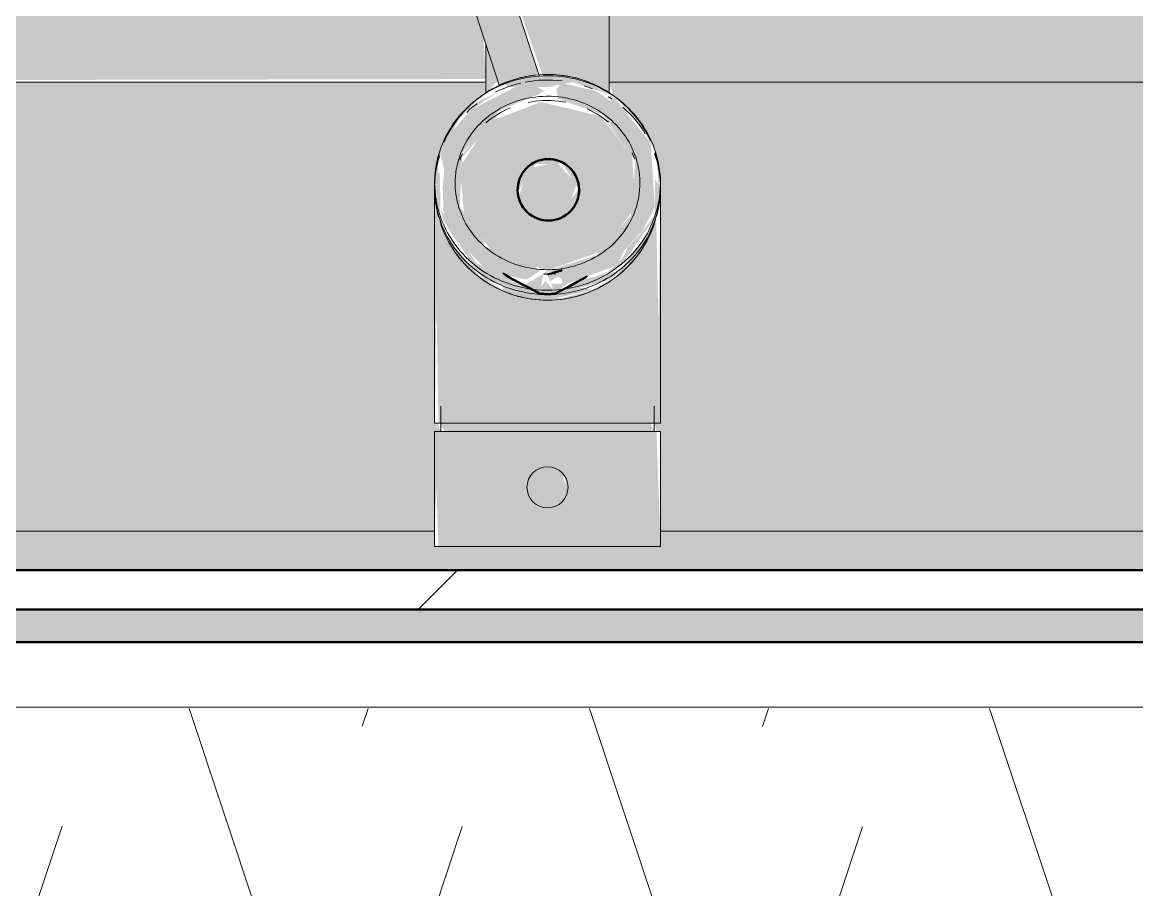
# Model space of a CAD drawing. Header units: inches. Extents: x -4218 to -1814, y 9706 to 12426.
# Drawn here: x -2860.51 to -2849.82, y 10649.17 to 10657.49 of the extents above; entities that cross this region are included whole.
import ezdxf

# ---------------------------------------------------------------- set-up
doc = ezdxf.new("R2010")
doc.units = ezdxf.units.IN
doc.header["$MEASUREMENT"] = 0
for name, color, linetype, lineweight in [('0-1', 7, 'Continuous', 5), ('0-2', 50, 'Continuous', 13), ('A-AREA-PATT-1', 254, 'Continuous', 9), ('A-GENM-1', 11, 'Continuous', 9), ('A-GENM-2', 250, 'Continuous', 9), ('A-GENM-3', 10, 'Continuous', 50), ('A-WALL-3', 10, 'Continuous', 50), ('A-WALL-4', 50, 'Continuous', 13), ('A-WALL-PATT-1', 250, 'Continuous', 9), ('A-WALL-PATT-2', 253, 'Continuous', 9), ('P-SANR-FIXT-2', 250, 'Continuous', 9), ('P-SANR-FIXT-3', 55, 'Continuous', 9), ('Q-CASE-1', 9, 'Continuous', 9), ('Q-CASE-3', 250, 'Continuous', 9)]:
    doc.layers.add(name, color=color, linetype=linetype, lineweight=lineweight)

# ---------------------------------------------------------------- blocks, each defined once
blk = doc.blocks.new('Vanity Cabinet-Double Door - 33_-V73-FLOOR PLAN - 3RD FLOOR')
at = {"layer": 'Q-CASE-1'}
blk.add_hatch(color=256, dxfattribs=at).paths.add_polyline_path([(-14.888, -0.375), (-15.387, -0.375), (-15.012, -0.75), (0.305, -0.75), (0.342, -0.604), (2.47, -0.604), (2.47, -0.75), (16.488, -0.75), (16.863, -0.375), (-6.446, -0.375)], flags=0)
h = blk.add_hatch(color=256, dxfattribs=at)
h.paths.add_polyline_path([(-14.888, -0.75), (-15.012, -0.75), (-15.012, -5.058), (0.797, -5.058), (0.762, -4.928), (0.704, -4.877), (0.522, -4.684), (0.358, -4.407), (0.342, -4.329), (0.305, -3.858), (0.342, -1.785), (0.364, -1.785), (0.342, -1.707), (0.305, -1.707), (0.305, -0.75), (-13.762, -0.75)], flags=0)
h.paths.add_polyline_path([(16.488, -0.75), (2.47, -0.75), (2.433, -1.707), (2.411, -1.707), (2.441, -1.785), (2.47, -1.785), (2.433, -4.329), (2.234, -4.709), (2.024, -4.925), (1.978, -4.981), (1.996, -5.058), (16.488, -5.058)], flags=0)
at = {"layer": 'Q-CASE-3'}
for p, q in [((0.305, -0.75), (-15.012, -0.75)), ((16.488, -0.75), (2.47, -0.75))]:
    blk.add_line(p, q, dxfattribs=at)
blk = doc.blocks.new('kitchen_faucet_14143 - kitchen_faucet_14143-V156-FLOOR PLAN - 3RD FLOOR')
at = {"layer": 'A-GENM-1'}
h = blk.add_hatch(color=256, dxfattribs=at)
h.paths.add_polyline_path([(1.083, 0), (0.984, 0.43), (0.963, 0.368), (0.984, 0.057), (0.896, -0.023), (1.009, -0.091), (0.984, -0.131), (1.003, -0.212), (0.942, -0.432), (0.986, -0.425), (1.046, -0.28)], flags=0)
h.paths.add_polyline_path([(0.886, 0), (0.858, 0.008), (0.885, -0.001)], flags=0)
h.paths.add_polyline_path([(0.851, -0.655), (0.496, -0.956), (0.644, -0.859), (0.83, -0.682)], flags=0)
h.paths.add_polyline_path([(0.851, 0.655), (0.638, 0.864), (0.421, 0.988), (0.536, 0.894), (0.821, 0.676)], flags=0)
h.paths.add_polyline_path([(0.837, 0), (0.796, 0), (0.829, -0.04)], flags=0)
h.paths.add_polyline_path([(0.796, 0), (0.605, 0.544), (0.186, 0.842), (-0.3, 0.811), (-0.682, 0.506), (-0.818, -0.063), (-0.629, -0.558), (-0.194, -0.842), (0.274, -0.799), (0.645, -0.506), (0.781, -0.049)], flags=0)
h.paths.add_polyline_path([(0.322, -1.029), (-0.142, -1.03), (-0.125, -1.066), (0, -1.083), (0.319, -1.03)], flags=0)
h.paths.add_polyline_path([(0.319, 1.03), (0.193, 1.057), (0, 1.083), (-0.079, 1.03), (0.3, 1.03)], flags=0)
h.paths.add_polyline_path([(0.292, -0.117), (0.036, -0.28), (-0.222, -0.115), (-0.228, 0.143), (0.015, 0.294), (0.27, 0.132), (0.284, -0.035)], flags=0)
h.paths.add_polyline_path([(-0.431, -0.984), (-0.725, -0.754), (-0.481, -0.963), (-0.461, -0.971)], flags=0)
h.paths.add_polyline_path([(-0.447, 0.977), (-0.653, 0.852), (-0.456, 0.971)], flags=0)
h.paths.add_polyline_path([(-0.884, 0.611), (-0.997, 0.398), (-1.066, 0.127), (-1.064, -0.145), (-0.991, -0.413), (-0.963, -0.368), (-0.96, -0.094), (-0.965, 0.032), (-1.009, 0.235), (-0.9, 0.563)], flags=0)
for points in [[(2.264, 0.938), (2.264, 1.083), (0.289, 1.042), (0.66, 0.847), (0.878, 0.63), (0.998, 0.395), (1.065, 0.132), (1.063, -0.149), (0.985, -0.428), (0.851, -0.655), (0.638, -0.864), (0.404, -0.994), (0.28, -1.046), (0, -1.083), (2.264, -1.046), (2.264, 0.766)], [(2.342, 0.989), (2.342, 1.024), (2.264, 0.989), (2.264, -1.024), (2.342, -0.989), (2.342, 0.938)], [(0.536, 0.862), (0.466, 0.938), (0.531, 0.866)], [(3.069, -0.051), (3.018, 0.139), (2.929, 0.19), (2.739, 0.139), (2.688, -0.051), (2.827, -0.19), (2.977, -0.17), (3.049, -0.098)], [(-0.97, -0.462), (-1.068, -0.112), (-1.111, -0.094), (-6.351, -1.824), (-6.257, -2.026), (-6.24, -2.174), (-1.009, -0.475)], [(0.884, -0.198), (0.803, -0.075), (0.76, -0.117), (0.554, -0.641), (0.531, -0.602), (0.181, -0.842), (-0.333, -0.817), (-0.738, -0.459), (-0.888, -0.094), (-0.925, -0.033), (-0.96, -0.094), (-0.983, -0.267), (-0.745, -0.732), (-0.504, -0.938), (-0.319, -1.03), (-0.17, -0.989), (0, -1.005), (0.309, -0.995), (0.521, -0.829), (0.547, -0.821), (0.805, -0.577), (0.883, -0.212)]]:
    blk.add_hatch(color=256, dxfattribs=at).paths.add_polyline_path(points, flags=0)
h = blk.add_hatch(color=256, dxfattribs=at)
h.paths.add_polyline_path([(3.445, 0.938), (3.445, 1.083), (2.342, 1.046), (2.342, -1.083), (3.445, -1.046), (3.445, 0.766)], flags=0)
h.paths.add_polyline_path([(3.069, -0.051), (2.977, -0.17), (2.801, -0.164), (2.688, -0.051), (2.78, 0.17), (2.963, 0.17), (3.03, 0.095), (3.055, 0)], flags=0)
h = blk.add_hatch(color=256, dxfattribs=at)
h.paths.add_polyline_path([(0.926, 0.184), (0.749, 0.666), (0.605, 0.736), (0.421, 0.907), (0.193, 1.03), (-0.426, 0.989), (-0.655, 0.802), (-0.812, 0.681), (-0.857, 0.637), (-0.828, 0.604), (-0.925, 0.465), (-1.001, 0.132), (-0.937, 0.084), (-0.894, 0.094), (-0.85, 0.094), (-0.695, 0.539), (-0.256, 0.842), (0.274, 0.799), (0.653, 0.465), (0.801, 0), (0.877, 0.138), (0.921, 0.138)], flags=0)
h.paths.add_polyline_path([(0.036, 0.985), (0.036, 0.985), (-0.041, 0.994)], flags=0)
h = blk.add_hatch(color=256, dxfattribs=at)
h.paths.add_polyline_path([(0.955, 0.252), (0.762, 0.699), (0.501, 0.883), (0.278, 1.042), (0.299, 1.003), (0.453, 0.887), (0.578, 0.764), (0.653, 0.739), (0.798, 0.599), (0.938, 0.263)], flags=0)
h.paths.add_polyline_path([(-0.259, 0.842), (-0.326, 0.823), (-0.73, 0.484), (-0.678, 0.521), (-0.271, 0.833)], flags=0)
h.paths.add_polyline_path([(-0.894, 0.094), (-0.935, 0.094), (-0.894, 0.094)], flags=0)
h = blk.add_hatch(color=256, dxfattribs=at)
h.paths.add_polyline_path([(0.984, 0.221), (0.888, 0.6), (0.818, 0.678), (0.816, 0.626), (0.895, 0.292), (0.929, 0.217), (0.965, 0.161), (0.983, 0.217)], flags=0)
h.paths.add_polyline_path([(-0.76, 0.721), (-0.884, 0.611), (-0.865, 0.57), (-0.857, 0.637), (-0.858, 0.645), (-0.765, 0.717)], flags=0)
h = blk.add_hatch(color=256, dxfattribs=at)
h.paths.add_polyline_path([(-0.9, -0.591), (-1.02, -0.478), (-1.366, -0.591), (-0.908, -0.591)], flags=0)
h.paths.add_polyline_path([(-0.9, 0.591), (-3.998, 0.568), (-4.044, 0.591), (-6.299, 0.57), (-6.299, -0.591), (-4.172, -0.551), (-4.113, -0.57), (-3.868, -0.591), (-2.578, -0.57), (-1.076, -0.048), (-1.063, 0.153), (-0.983, 0.432), (-0.901, 0.589)], flags=0)
h.paths.add_polyline_path([(-3.88, -0.577), (-4.043, -0.57), (-3.975, -0.571)], flags=0)
h = blk.add_hatch(color=256, dxfattribs=at)
h.paths.add_polyline_path([(0.292, -0.117), (0.265, 0.177), (-0.033, 0.28), (-0.24, 0.086), (-0.182, -0.178), (0.073, -0.271), (0.193, -0.186)], flags=0)
h.paths.add_polyline_path([(-6.524, -2.152), (-6.672, -1.897), (-6.988, -1.933), (-7.111, -2.159), (-6.967, -2.408), (-6.653, -2.375), (-6.528, -2.159)], flags=0)
h = blk.add_hatch(color=256, dxfattribs=at)
h.paths.add_polyline_path([(1.021, 0.071), (0.926, 0.184), (0.926, 0.034)], flags=0)
h.paths.add_polyline_path([(1.021, -0.071), (0.829, -0.04), (0.933, -0.212), (0.941, -0.198)], flags=0)
h.paths.add_polyline_path([(0.902, 0.025), (0.836, 0.138), (0.837, 0), (0.884, 0.018)], flags=0)
h = blk.add_hatch(color=256, dxfattribs=at)
h.paths.add_polyline_path([(1.009, -0.198), (0.984, -0.131), (0.924, -0.284), (0.787, -0.686), (0.615, -0.821), (0.725, -0.746), (0.888, -0.6), (1.003, -0.212)], flags=0)
h.paths.add_polyline_path([(0.661, -0.752), (0.521, -0.866), (0.65, -0.764)], flags=0)
h.paths.add_polyline_path([(-0.745, -0.732), (-0.908, -0.483), (-0.814, -0.682), (-0.754, -0.725)], flags=0)
h = blk.add_hatch(color=256, dxfattribs=at)
h.paths.add_polyline_path([(0.947, -0.19), (0.869, -0.368), (0.728, -0.682), (0.216, -1.025), (0.319, -0.997), (0.451, -0.917), (0.797, -0.677), (0.943, -0.206)], flags=0)
h.paths.add_polyline_path([(-0.259, -0.842), (-0.693, -0.47), (-0.605, -0.608), (-0.274, -0.842)], flags=0)
at = {"layer": 'A-GENM-2'}
for p, q in [((2.264, 1.083), (0, 1.083)), ((2.264, 1.083), (2.264, -1.083)), ((3.445, 1.083), (2.342, 1.083)), ((2.342, -1.083), (2.342, 1.083)), ((3.445, 1.083), (3.445, -1.083)), ((2.342, 1.024), (2.101, 1.024)), ((-0.9, 0.591), (-6.299, 0.591)), ((-0.844, 0.619), (-0.867, 0.583)), ((-1.072, -0.081), (-6.367, -1.801)), ((0.832, 0), (0.832, -0.036)), ((-6.243, -2.175), (-0.97, -0.462)), ((-1.366, -0.591), (-0.9, -0.591)), ((2.101, -1.024), (2.342, -1.024)), ((0, -1.083), (2.264, -1.083)), ((2.342, -1.083), (3.445, -1.083))]:
    blk.add_line(p, q, dxfattribs=at)
at = {"layer": 'A-GENM-2', "flags": 128}
for points in [[(-0.041, 1.083), (-0.083, 1.082), (-0.124, 1.079), (-0.165, 1.075), (-0.206, 1.069), (-0.247, 1.061), (-0.287, 1.051), (-0.327, 1.04), (-0.367, 1.027), (-0.406, 1.013), (-0.444, 0.996), (-0.482, 0.979), (-0.519, 0.959), (-0.555, 0.938), (-0.59, 0.916), (-0.625, 0.892), (-0.658, 0.867), (-0.691, 0.84), (-0.722, 0.812), (-0.752, 0.783), (-0.781, 0.752), (-0.809, 0.721), (-0.836, 0.688), (-0.862, 0.654), (-0.886, 0.619), (-0.909, 0.583), (-0.93, 0.546), (-0.95, 0.508), (-0.969, 0.47), (-0.986, 0.431), (-1.001, 0.391), (-1.015, 0.35), (-1.028, 0.309), (-1.039, 0.267), (-1.048, 0.225), (-1.056, 0.183), (-1.062, 0.141), (-1.066, 0.098), (-1.069, 0.055), (-1.07, 0.012), (-1.07, 0)], [(0.269, 1.049), (0.227, 1.059), (0.184, 1.067), (0.141, 1.073), (0.098, 1.078), (0.055, 1.081), (0.012, 1.083), (-0.032, 1.082), (-0.075, 1.08), (-0.118, 1.076), (-0.161, 1.071), (-0.204, 1.063), (-0.246, 1.054), (-0.288, 1.044), (-0.329, 1.031)], [(0.269, 1.049), (0.227, 1.059), (0.184, 1.067), (0.141, 1.073), (0.098, 1.078), (0.055, 1.081), (0.012, 1.083), (-0.032, 1.082), (-0.075, 1.08), (-0.118, 1.076), (-0.161, 1.071), (-0.204, 1.063), (-0.246, 1.054), (-0.288, 1.044), (-0.329, 1.031)], [(0.269, 1.049), (0.227, 1.059), (0.184, 1.067), (0.141, 1.073), (0.098, 1.078), (0.055, 1.081), (0.012, 1.083), (-0.032, 1.082), (-0.075, 1.08), (-0.118, 1.076), (-0.161, 1.071), (-0.204, 1.063), (-0.246, 1.054), (-0.288, 1.044), (-0.329, 1.031)], [(0.269, 1.049), (0.227, 1.059), (0.184, 1.067), (0.141, 1.073), (0.098, 1.078), (0.055, 1.081), (0.012, 1.083), (-0.032, 1.082), (-0.075, 1.08), (-0.118, 1.076), (-0.161, 1.071), (-0.204, 1.063), (-0.246, 1.054), (-0.288, 1.044), (-0.329, 1.031)], [(0.269, 1.049), (0.227, 1.059), (0.184, 1.067), (0.141, 1.073), (0.098, 1.078), (0.055, 1.081), (0.012, 1.083), (-0.032, 1.082), (-0.075, 1.08), (-0.118, 1.076), (-0.161, 1.071), (-0.204, 1.063), (-0.246, 1.054), (-0.288, 1.044), (-0.329, 1.031)], [(0.269, 1.049), (0.227, 1.059), (0.184, 1.067), (0.141, 1.073), (0.098, 1.078), (0.055, 1.081), (0.012, 1.083), (-0.032, 1.082), (-0.075, 1.08), (-0.118, 1.076), (-0.161, 1.071), (-0.204, 1.063), (-0.246, 1.054), (-0.288, 1.044), (-0.329, 1.031)], [(0, 1.083), (-0.041, 1.082), (-0.083, 1.079), (-0.124, 1.075), (-0.165, 1.069), (-0.206, 1.061), (-0.246, 1.051), (-0.286, 1.04), (-0.325, 1.027)], [(0.988, 0), (0.987, 0.043), (0.984, 0.086), (0.98, 0.129), (0.975, 0.172), (0.967, 0.214), (0.958, 0.256), (0.948, 0.298), (0.936, 0.339), (0.922, 0.38), (0.907, 0.42), (0.891, 0.459), (0.872, 0.498), (0.853, 0.536), (0.832, 0.573), (0.809, 0.609), (0.786, 0.644), (0.76, 0.679), (0.734, 0.712), (0.706, 0.744), (0.678, 0.775), (0.647, 0.804), (0.616, 0.833), (0.584, 0.86), (0.551, 0.885), (0.517, 0.91), (0.482, 0.932), (0.446, 0.954), (0.409, 0.974), (0.371, 0.992), (0.333, 1.008), (0.294, 1.023), (0.255, 1.037), (0.215, 1.048), (0.175, 1.058), (0.134, 1.067), (0.094, 1.073), (0.052, 1.078), (0.011, 1.081), (-0.03, 1.083), (-0.041, 1.083)], [(1.029, 0), (1.028, 0.043), (1.026, 0.086), (1.022, 0.129), (1.016, 0.172), (1.009, 0.214), (1, 0.256), (0.989, 0.298), (0.977, 0.339), (0.964, 0.38), (0.949, 0.42), (0.932, 0.459), (0.914, 0.498), (0.894, 0.536), (0.873, 0.573), (0.851, 0.609), (0.827, 0.644), (0.802, 0.679), (0.775, 0.712), (0.748, 0.744), (0.719, 0.775), (0.689, 0.804), (0.658, 0.833), (0.626, 0.86), (0.592, 0.885), (0.558, 0.91), (0.523, 0.932), (0.487, 0.954), (0.45, 0.974), (0.413, 0.992), (0.375, 1.008), (0.336, 1.023), (0.297, 1.037), (0.257, 1.048), (0.216, 1.058), (0.176, 1.067), (0.135, 1.073), (0.094, 1.078), (0.053, 1.081), (0.011, 1.083), (0, 1.083)], [(-0.451, 0.984), (-0.49, 0.966), (-0.528, 0.945), (-0.565, 0.923), (-0.602, 0.9), (-0.637, 0.875), (-0.672, 0.849), (-0.705, 0.822), (-0.737, 0.793), (-0.768, 0.763), (-0.798, 0.731), (-0.827, 0.699), (-0.854, 0.665), (-0.88, 0.63), (-0.905, 0.595), (-0.928, 0.558), (-0.949, 0.521), (-0.969, 0.482), (-0.988, 0.443), (-1.005, 0.403), (-1.02, 0.363), (-1.034, 0.322), (-1.046, 0.28), (-1.056, 0.238), (-1.065, 0.196), (-1.072, 0.153), (-1.077, 0.11), (-1.081, 0.067), (-1.082, 0.023), (-1.083, 0)], [(-0.451, 0.984), (-0.49, 0.966), (-0.528, 0.945), (-0.565, 0.923), (-0.602, 0.9), (-0.637, 0.875), (-0.672, 0.849), (-0.705, 0.822), (-0.737, 0.793), (-0.768, 0.763), (-0.798, 0.731), (-0.827, 0.699), (-0.854, 0.665)], [(-0.451, 0.984), (-0.49, 0.966), (-0.528, 0.945), (-0.565, 0.923), (-0.602, 0.9), (-0.637, 0.875), (-0.672, 0.849), (-0.705, 0.822), (-0.737, 0.793), (-0.768, 0.763), (-0.798, 0.731), (-0.827, 0.699), (-0.854, 0.665)], [(-0.451, 0.984), (-0.49, 0.966), (-0.528, 0.945), (-0.565, 0.923), (-0.602, 0.9), (-0.637, 0.875), (-0.672, 0.849), (-0.705, 0.822), (-0.737, 0.793), (-0.768, 0.763), (-0.798, 0.731), (-0.827, 0.699), (-0.854, 0.665)], [(-0.451, 0.984), (-0.49, 0.966), (-0.528, 0.945), (-0.565, 0.923), (-0.602, 0.9), (-0.637, 0.875), (-0.672, 0.849), (-0.705, 0.822), (-0.737, 0.793), (-0.768, 0.763), (-0.798, 0.731), (-0.827, 0.699), (-0.854, 0.665)], [(-0.451, 0.984), (-0.49, 0.966), (-0.528, 0.945), (-0.565, 0.923), (-0.602, 0.9), (-0.637, 0.875), (-0.672, 0.849), (-0.705, 0.822), (-0.737, 0.793), (-0.768, 0.763), (-0.798, 0.731), (-0.827, 0.699), (-0.854, 0.665)], [(1.083, 0), (1.082, 0.043), (1.079, 0.087), (1.075, 0.13), (1.069, 0.172), (1.061, 0.215), (1.052, 0.257), (1.041, 0.299), (1.028, 0.341), (1.013, 0.381), (0.997, 0.422), (0.98, 0.461), (0.96, 0.5), (0.94, 0.538), (0.917, 0.575), (0.894, 0.611), (0.868, 0.647), (0.842, 0.681), (0.814, 0.714), (0.785, 0.746), (0.754, 0.777), (0.723, 0.806), (0.69, 0.834), (0.656, 0.861), (0.621, 0.887), (0.585, 0.911), (0.548, 0.934), (0.51, 0.955), (0.472, 0.975), (0.432, 0.993), (0.392, 1.009), (0.352, 1.024), (0.31, 1.037)], [(0.868, 0.647), (0.842, 0.681), (0.814, 0.714), (0.785, 0.746), (0.754, 0.777), (0.723, 0.806), (0.69, 0.834), (0.656, 0.861), (0.621, 0.887), (0.585, 0.911), (0.548, 0.934), (0.51, 0.955), (0.472, 0.975), (0.432, 0.993), (0.392, 1.009)], [(0.868, 0.647), (0.842, 0.681), (0.814, 0.714), (0.785, 0.746), (0.754, 0.777), (0.723, 0.806), (0.69, 0.834), (0.656, 0.861), (0.621, 0.887), (0.585, 0.911), (0.548, 0.934), (0.51, 0.955), (0.472, 0.975), (0.432, 0.993), (0.392, 1.009)], [(0.868, 0.647), (0.842, 0.681), (0.814, 0.714), (0.785, 0.746), (0.754, 0.777), (0.723, 0.806), (0.69, 0.834), (0.656, 0.861), (0.621, 0.887), (0.585, 0.911), (0.548, 0.934), (0.51, 0.955), (0.472, 0.975), (0.432, 0.993), (0.392, 1.009)], [(0.868, 0.647), (0.842, 0.681), (0.814, 0.714), (0.785, 0.746), (0.754, 0.777), (0.723, 0.806), (0.69, 0.834), (0.656, 0.861), (0.621, 0.887), (0.585, 0.911), (0.548, 0.934), (0.51, 0.955), (0.472, 0.975), (0.432, 0.993), (0.392, 1.009)], [(0.868, 0.647), (0.842, 0.681), (0.814, 0.714), (0.785, 0.746), (0.754, 0.777), (0.723, 0.806), (0.69, 0.834), (0.656, 0.861), (0.621, 0.887), (0.585, 0.911), (0.548, 0.934), (0.51, 0.955), (0.472, 0.975), (0.432, 0.993), (0.392, 1.009)], [(-0.874, 0), (-0.873, 0.036), (-0.871, 0.071), (-0.868, 0.107), (-0.863, 0.142), (-0.857, 0.177), (-0.849, 0.212), (-0.841, 0.246), (-0.831, 0.28), (-0.82, 0.314), (-0.807, 0.347), (-0.793, 0.379), (-0.779, 0.411), (-0.762, 0.442), (-0.745, 0.473), (-0.727, 0.502), (-0.707, 0.531), (-0.687, 0.559), (-0.665, 0.586), (-0.643, 0.612), (-0.619, 0.637), (-0.595, 0.661), (-0.57, 0.685), (-0.543, 0.706), (-0.517, 0.727), (-0.489, 0.747), (-0.461, 0.765), (-0.432, 0.782), (-0.402, 0.798), (-0.372, 0.813), (-0.341, 0.826), (-0.31, 0.838), (-0.279, 0.849), (-0.247, 0.858), (-0.214, 0.866), (-0.182, 0.873), (-0.149, 0.878), (-0.116, 0.882), (-0.083, 0.885), (-0.05, 0.886), (-0.041, 0.886)], [(-0.513, 0.938), (-0.549, 0.916), (-0.583, 0.892), (-0.617, 0.867), (-0.649, 0.84), (-0.681, 0.812), (-0.711, 0.783), (-0.74, 0.752), (-0.768, 0.721)], [(-0.041, 0.886), (-0.008, 0.885), (0.025, 0.883), (0.058, 0.88), (0.09, 0.875), (0.123, 0.868), (0.155, 0.861), (0.187, 0.852), (0.219, 0.841), (0.25, 0.83), (0.281, 0.817), (0.311, 0.802), (0.341, 0.787), (0.37, 0.77), (0.399, 0.752), (0.426, 0.733), (0.453, 0.712), (0.48, 0.691), (0.505, 0.668), (0.53, 0.644), (0.554, 0.619), (0.577, 0.593), (0.598, 0.567), (0.619, 0.539), (0.639, 0.51), (0.658, 0.481), (0.675, 0.45), (0.692, 0.42), (0.707, 0.388), (0.721, 0.356), (0.734, 0.323), (0.745, 0.289), (0.755, 0.255), (0.764, 0.221), (0.772, 0.186), (0.779, 0.151), (0.784, 0.116), (0.787, 0.081), (0.79, 0.045), (0.791, 0.01), (0.791, 0)], [(-0.33, 0.813), (-0.3, 0.826), (-0.269, 0.838)], [(-0.88, 0.63), (-0.905, 0.595), (-0.928, 0.558), (-0.949, 0.521), (-0.969, 0.482), (-0.988, 0.443), (-1.005, 0.403), (-1.02, 0.363), (-1.034, 0.322), (-1.046, 0.28), (-1.056, 0.238), (-1.065, 0.196), (-1.072, 0.153), (-1.077, 0.11), (-1.081, 0.067), (-1.082, 0.023), (-1.083, 0)], [(-0.88, 0.63), (-0.905, 0.595), (-0.928, 0.558), (-0.949, 0.521), (-0.969, 0.482), (-0.988, 0.443), (-1.005, 0.403), (-1.02, 0.363), (-1.034, 0.322), (-1.046, 0.28), (-1.056, 0.238), (-1.065, 0.196), (-1.072, 0.153), (-1.077, 0.11), (-1.081, 0.067), (-1.082, 0.023), (-1.083, 0)], [(-0.88, 0.63), (-0.905, 0.595), (-0.928, 0.558), (-0.949, 0.521), (-0.969, 0.482), (-0.988, 0.443), (-1.005, 0.403), (-1.02, 0.363), (-1.034, 0.322), (-1.046, 0.28), (-1.056, 0.238), (-1.065, 0.196), (-1.072, 0.153), (-1.077, 0.11), (-1.081, 0.067), (-1.082, 0.023), (-1.083, 0)], [(-0.88, 0.63), (-0.905, 0.595), (-0.928, 0.558), (-0.949, 0.521), (-0.969, 0.482), (-0.988, 0.443), (-1.005, 0.403), (-1.02, 0.363), (-1.034, 0.322), (-1.046, 0.28), (-1.056, 0.238), (-1.065, 0.196), (-1.072, 0.153), (-1.077, 0.11), (-1.081, 0.067), (-1.082, 0.023), (-1.083, 0)], [(-0.88, 0.63), (-0.905, 0.595), (-0.928, 0.558), (-0.949, 0.521), (-0.969, 0.482), (-0.988, 0.443), (-1.005, 0.403), (-1.02, 0.363), (-1.034, 0.322), (-1.046, 0.28), (-1.056, 0.238), (-1.065, 0.196), (-1.072, 0.153), (-1.077, 0.11), (-1.081, 0.067), (-1.082, 0.023), (-1.083, 0)], [(-0.752, 0.379), (-0.737, 0.411), (-0.721, 0.442), (-0.704, 0.473), (-0.685, 0.502), (-0.666, 0.531), (-0.645, 0.559), (-0.624, 0.586)], [(1.083, 0), (1.082, 0.043), (1.079, 0.087), (1.075, 0.13), (1.069, 0.172), (1.061, 0.215), (1.052, 0.257), (1.041, 0.299), (1.028, 0.341), (1.013, 0.381), (0.997, 0.422), (0.98, 0.461), (0.96, 0.5), (0.94, 0.538), (0.917, 0.575), (0.894, 0.611)], [(1.083, 0), (1.082, 0.043), (1.079, 0.087), (1.075, 0.13), (1.069, 0.172), (1.061, 0.215), (1.052, 0.257), (1.041, 0.299), (1.028, 0.341), (1.013, 0.381), (0.997, 0.422), (0.98, 0.461), (0.96, 0.5), (0.94, 0.538), (0.917, 0.575), (0.894, 0.611)], [(1.083, 0), (1.082, 0.043), (1.079, 0.087), (1.075, 0.13), (1.069, 0.172), (1.061, 0.215), (1.052, 0.257), (1.041, 0.299), (1.028, 0.341), (1.013, 0.381), (0.997, 0.422), (0.98, 0.461), (0.96, 0.5), (0.94, 0.538), (0.917, 0.575), (0.894, 0.611)], [(1.083, 0), (1.082, 0.043), (1.079, 0.087), (1.075, 0.13), (1.069, 0.172), (1.061, 0.215), (1.052, 0.257), (1.041, 0.299), (1.028, 0.341), (1.013, 0.381), (0.997, 0.422), (0.98, 0.461), (0.96, 0.5), (0.94, 0.538), (0.917, 0.575), (0.894, 0.611)], [(1.083, 0), (1.082, 0.043), (1.079, 0.087), (1.075, 0.13), (1.069, 0.172), (1.061, 0.215), (1.052, 0.257), (1.041, 0.299), (1.028, 0.341), (1.013, 0.381), (0.997, 0.422), (0.98, 0.461), (0.96, 0.5), (0.94, 0.538), (0.917, 0.575), (0.894, 0.611)], [(-0.944, 0.431), (-0.96, 0.391), (-0.974, 0.35)], [(-1.02, 0.141), (-1.025, 0.098), (-1.028, 0.055), (-1.029, 0.012), (-1.029, 0)], [(-0.832, 0), (-0.832, 0.036), (-0.83, 0.071), (-0.826, 0.107), (-0.821, 0.142), (-0.815, 0.177)], [(0.829, 0.081), (0.831, 0.045), (0.832, 0.01), (0.832, 0)], [(-1.083, 0), (-1.082, -0.043), (-1.079, -0.087), (-1.075, -0.13), (-1.069, -0.172), (-1.061, -0.215), (-1.052, -0.257), (-1.041, -0.299), (-1.028, -0.341), (-1.013, -0.381), (-0.997, -0.422), (-0.98, -0.461), (-0.96, -0.5), (-0.94, -0.538), (-0.917, -0.575), (-0.894, -0.611), (-0.868, -0.647)], [(-1.083, 0), (-1.082, -0.043), (-1.079, -0.087), (-1.075, -0.13), (-1.069, -0.172), (-1.061, -0.215), (-1.052, -0.257), (-1.041, -0.299), (-1.028, -0.341), (-1.013, -0.381), (-0.997, -0.422), (-0.98, -0.461), (-0.96, -0.5), (-0.94, -0.538), (-0.917, -0.575), (-0.894, -0.611)], [(-1.083, 0), (-1.082, -0.043), (-1.079, -0.087), (-1.075, -0.13), (-1.069, -0.172), (-1.061, -0.215), (-1.052, -0.257), (-1.041, -0.299), (-1.028, -0.341), (-1.013, -0.381), (-0.997, -0.422), (-0.98, -0.461), (-0.96, -0.5), (-0.94, -0.538), (-0.917, -0.575), (-0.894, -0.611)], [(-1.083, 0), (-1.082, -0.043), (-1.079, -0.087), (-1.075, -0.13), (-1.069, -0.172), (-1.061, -0.215), (-1.052, -0.257), (-1.041, -0.299), (-1.028, -0.341), (-1.013, -0.381), (-0.997, -0.422), (-0.98, -0.461), (-0.96, -0.5), (-0.94, -0.538), (-0.917, -0.575), (-0.894, -0.611)], [(-1.083, 0), (-1.082, -0.043), (-1.079, -0.087), (-1.075, -0.13), (-1.069, -0.172), (-1.061, -0.215), (-1.052, -0.257), (-1.041, -0.299), (-1.028, -0.341), (-1.013, -0.381), (-0.997, -0.422), (-0.98, -0.461), (-0.96, -0.5), (-0.94, -0.538), (-0.917, -0.575), (-0.894, -0.611)], [(-1.083, 0), (-1.082, -0.043), (-1.079, -0.087), (-1.075, -0.13), (-1.069, -0.172), (-1.061, -0.215), (-1.052, -0.257), (-1.041, -0.299), (-1.028, -0.341), (-1.013, -0.381), (-0.997, -0.422), (-0.98, -0.461), (-0.96, -0.5), (-0.94, -0.538), (-0.917, -0.575), (-0.894, -0.611)], [(-1.07, 0), (-1.07, -0.043), (-1.067, -0.086), (-1.063, -0.129), (-1.057, -0.172), (-1.05, -0.214), (-1.041, -0.256), (-1.031, -0.298), (-1.019, -0.339), (-1.005, -0.38), (-0.99, -0.42), (-0.973, -0.459), (-0.955, -0.498), (-0.936, -0.536), (-0.915, -0.573), (-0.892, -0.609), (-0.868, -0.644), (-0.843, -0.679), (-0.817, -0.712), (-0.789, -0.744), (-0.76, -0.775), (-0.73, -0.804), (-0.699, -0.833), (-0.667, -0.86), (-0.634, -0.885), (-0.599, -0.91), (-0.564, -0.932), (-0.528, -0.954), (-0.492, -0.974), (-0.454, -0.992), (-0.416, -1.008), (-0.377, -1.023), (-0.338, -1.037), (-0.298, -1.048), (-0.258, -1.058), (-0.217, -1.067), (-0.176, -1.073), (-0.135, -1.078), (-0.094, -1.081), (-0.053, -1.083), (-0.041, -1.083)], [(-1.029, 0), (-1.028, -0.043), (-1.026, -0.086), (-1.022, -0.129), (-1.016, -0.172), (-1.009, -0.214)], [(-0.041, -0.886), (-0.074, -0.885), (-0.107, -0.883), (-0.14, -0.88), (-0.173, -0.875), (-0.206, -0.868), (-0.238, -0.861), (-0.27, -0.852), (-0.302, -0.841), (-0.333, -0.83), (-0.364, -0.817), (-0.394, -0.802), (-0.424, -0.787), (-0.453, -0.77), (-0.481, -0.752), (-0.509, -0.733), (-0.536, -0.712), (-0.563, -0.691), (-0.588, -0.668), (-0.613, -0.644), (-0.636, -0.619), (-0.659, -0.593), (-0.681, -0.567), (-0.702, -0.539), (-0.722, -0.51), (-0.74, -0.481), (-0.758, -0.45), (-0.774, -0.42), (-0.79, -0.388), (-0.804, -0.356), (-0.816, -0.323), (-0.828, -0.289), (-0.838, -0.255), (-0.847, -0.221), (-0.855, -0.186), (-0.861, -0.151), (-0.866, -0.116), (-0.87, -0.081), (-0.872, -0.045), (-0.874, -0.01), (-0.874, 0)], [(-0.814, -0.186), (-0.82, -0.151), (-0.825, -0.116), (-0.829, -0.081), (-0.831, -0.045), (-0.832, -0.01), (-0.832, 0)], [(-0.041, -1.083), (0, -1.082), (0.041, -1.079), (0.082, -1.075), (0.123, -1.069), (0.164, -1.061), (0.204, -1.051), (0.244, -1.04), (0.284, -1.027), (0.323, -1.013), (0.361, -0.996), (0.399, -0.979), (0.436, -0.959), (0.472, -0.938), (0.507, -0.916), (0.542, -0.892), (0.575, -0.867), (0.608, -0.84), (0.639, -0.812), (0.67, -0.783), (0.699, -0.752), (0.727, -0.721), (0.753, -0.688), (0.779, -0.654), (0.803, -0.619), (0.826, -0.583), (0.847, -0.546), (0.867, -0.508), (0.886, -0.47), (0.903, -0.431), (0.918, -0.391), (0.932, -0.35), (0.945, -0.309), (0.956, -0.267), (0.965, -0.225), (0.973, -0.183), (0.979, -0.141), (0.983, -0.098), (0.986, -0.055), (0.988, -0.012), (0.988, 0)], [(0.791, 0), (0.79, -0.036), (0.788, -0.071), (0.785, -0.107), (0.78, -0.142), (0.774, -0.177), (0.767, -0.212), (0.758, -0.246), (0.748, -0.28), (0.737, -0.314), (0.724, -0.347), (0.711, -0.379), (0.696, -0.411), (0.68, -0.442), (0.662, -0.473), (0.644, -0.502), (0.625, -0.531), (0.604, -0.559), (0.583, -0.586), (0.56, -0.612), (0.536, -0.637), (0.512, -0.661), (0.487, -0.685), (0.461, -0.706), (0.434, -0.727), (0.406, -0.747), (0.378, -0.765), (0.349, -0.782), (0.319, -0.798), (0.289, -0.813), (0.258, -0.826), (0.227, -0.838), (0.196, -0.849), (0.164, -0.858), (0.132, -0.866), (0.099, -0.873), (0.066, -0.878), (0.034, -0.882), (0.001, -0.885), (-0.032, -0.886), (-0.041, -0.886)], [(0, -1.083), (0.041, -1.082), (0.083, -1.079), (0.124, -1.075), (0.165, -1.069), (0.206, -1.061), (0.246, -1.051), (0.286, -1.04), (0.325, -1.027), (0.364, -1.013), (0.403, -0.996), (0.44, -0.979), (0.477, -0.959), (0.513, -0.938), (0.549, -0.916), (0.583, -0.892), (0.617, -0.867), (0.649, -0.84), (0.681, -0.812), (0.711, -0.783), (0.74, -0.752), (0.768, -0.721), (0.795, -0.688), (0.82, -0.654), (0.844, -0.619), (0.867, -0.583), (0.889, -0.546), (0.909, -0.508), (0.927, -0.47), (0.944, -0.431), (0.96, -0.391), (0.974, -0.35), (0.986, -0.309), (0.997, -0.267), (1.006, -0.225), (1.014, -0.183), (1.02, -0.141), (1.025, -0.098), (1.028, -0.055), (1.029, -0.012), (1.029, 0)], [(0.329, -1.031), (0.37, -1.017), (0.411, -1.002), (0.451, -0.984), (0.49, -0.966), (0.528, -0.945), (0.565, -0.923), (0.602, -0.9), (0.637, -0.875), (0.672, -0.849), (0.705, -0.822), (0.737, -0.793), (0.768, -0.763), (0.798, -0.731), (0.827, -0.699), (0.854, -0.665), (0.88, -0.63), (0.905, -0.595), (0.928, -0.558), (0.949, -0.521), (0.969, -0.482), (0.988, -0.443), (1.005, -0.403), (1.02, -0.363), (1.034, -0.322), (1.046, -0.28), (1.056, -0.238), (1.065, -0.196), (1.072, -0.153), (1.077, -0.11), (1.081, -0.067), (1.082, -0.023), (1.083, 0)], [(0.88, -0.63), (0.905, -0.595), (0.928, -0.558), (0.949, -0.521), (0.969, -0.482), (0.988, -0.443), (1.005, -0.403), (1.02, -0.363), (1.034, -0.322), (1.046, -0.28), (1.056, -0.238), (1.065, -0.196), (1.072, -0.153), (1.077, -0.11), (1.081, -0.067), (1.082, -0.023), (1.083, 0)], [(0.88, -0.63), (0.905, -0.595), (0.928, -0.558), (0.949, -0.521), (0.969, -0.482), (0.988, -0.443), (1.005, -0.403), (1.02, -0.363), (1.034, -0.322), (1.046, -0.28), (1.056, -0.238), (1.065, -0.196), (1.072, -0.153), (1.077, -0.11), (1.081, -0.067), (1.082, -0.023), (1.083, 0)], [(0.88, -0.63), (0.905, -0.595), (0.928, -0.558), (0.949, -0.521), (0.969, -0.482), (0.988, -0.443), (1.005, -0.403), (1.02, -0.363), (1.034, -0.322), (1.046, -0.28), (1.056, -0.238), (1.065, -0.196), (1.072, -0.153), (1.077, -0.11), (1.081, -0.067), (1.082, -0.023), (1.083, 0)], [(0.88, -0.63), (0.905, -0.595), (0.928, -0.558), (0.949, -0.521), (0.969, -0.482), (0.988, -0.443), (1.005, -0.403), (1.02, -0.363), (1.034, -0.322), (1.046, -0.28), (1.056, -0.238), (1.065, -0.196), (1.072, -0.153), (1.077, -0.11), (1.081, -0.067), (1.082, -0.023), (1.083, 0)], [(0.88, -0.63), (0.905, -0.595), (0.928, -0.558), (0.949, -0.521), (0.969, -0.482), (0.988, -0.443), (1.005, -0.403), (1.02, -0.363), (1.034, -0.322), (1.046, -0.28), (1.056, -0.238), (1.065, -0.196), (1.072, -0.153), (1.077, -0.11), (1.081, -0.067), (1.082, -0.023), (1.083, 0)], [(-1, -0.256), (-0.989, -0.298), (-0.977, -0.339), (-0.964, -0.38), (-0.949, -0.42), (-0.932, -0.459), (-0.914, -0.498)], [(-0.618, -0.593), (-0.64, -0.567), (-0.661, -0.539), (-0.68, -0.51), (-0.699, -0.481), (-0.717, -0.45), (-0.733, -0.42), (-0.748, -0.388), (-0.762, -0.356)], [(-0.842, -0.681), (-0.814, -0.714), (-0.785, -0.746), (-0.754, -0.777), (-0.723, -0.806), (-0.69, -0.834), (-0.656, -0.861), (-0.621, -0.887), (-0.585, -0.911), (-0.548, -0.934), (-0.51, -0.955), (-0.472, -0.975)], [(-0.842, -0.681), (-0.814, -0.714), (-0.785, -0.746), (-0.754, -0.777), (-0.723, -0.806), (-0.69, -0.834), (-0.656, -0.861), (-0.621, -0.887), (-0.585, -0.911), (-0.548, -0.934), (-0.51, -0.955), (-0.472, -0.975)], [(-0.842, -0.681), (-0.814, -0.714), (-0.785, -0.746), (-0.754, -0.777), (-0.723, -0.806), (-0.69, -0.834), (-0.656, -0.861), (-0.621, -0.887), (-0.585, -0.911), (-0.548, -0.934), (-0.51, -0.955), (-0.472, -0.975)], [(-0.842, -0.681), (-0.814, -0.714), (-0.785, -0.746), (-0.754, -0.777), (-0.723, -0.806), (-0.69, -0.834), (-0.656, -0.861), (-0.621, -0.887), (-0.585, -0.911), (-0.548, -0.934), (-0.51, -0.955), (-0.472, -0.975)], [(-0.842, -0.681), (-0.814, -0.714), (-0.785, -0.746), (-0.754, -0.777), (-0.723, -0.806), (-0.69, -0.834), (-0.656, -0.861), (-0.621, -0.887), (-0.585, -0.911), (-0.548, -0.934), (-0.51, -0.955), (-0.472, -0.975)], [(-0.842, -0.681), (-0.814, -0.714), (-0.785, -0.746), (-0.754, -0.777), (-0.723, -0.806), (-0.69, -0.834), (-0.656, -0.861), (-0.621, -0.887), (-0.585, -0.911), (-0.548, -0.934), (-0.51, -0.955), (-0.472, -0.975)], [(-0.802, -0.679), (-0.775, -0.712), (-0.748, -0.744), (-0.719, -0.775)], [(0.411, -1.002), (0.451, -0.984), (0.49, -0.966), (0.528, -0.945), (0.565, -0.923), (0.602, -0.9), (0.637, -0.875), (0.672, -0.849), (0.705, -0.822), (0.737, -0.793), (0.768, -0.763), (0.798, -0.731), (0.827, -0.699), (0.854, -0.665)], [(0.411, -1.002), (0.451, -0.984), (0.49, -0.966), (0.528, -0.945), (0.565, -0.923), (0.602, -0.9), (0.637, -0.875), (0.672, -0.849), (0.705, -0.822), (0.737, -0.793), (0.768, -0.763), (0.798, -0.731), (0.827, -0.699), (0.854, -0.665)], [(0.411, -1.002), (0.451, -0.984), (0.49, -0.966), (0.528, -0.945), (0.565, -0.923), (0.602, -0.9), (0.637, -0.875), (0.672, -0.849), (0.705, -0.822), (0.737, -0.793), (0.768, -0.763), (0.798, -0.731), (0.827, -0.699), (0.854, -0.665)], [(0.411, -1.002), (0.451, -0.984), (0.49, -0.966), (0.528, -0.945), (0.565, -0.923), (0.602, -0.9), (0.637, -0.875), (0.672, -0.849), (0.705, -0.822), (0.737, -0.793), (0.768, -0.763), (0.798, -0.731), (0.827, -0.699), (0.854, -0.665)], [(0.411, -1.002), (0.451, -0.984), (0.49, -0.966), (0.528, -0.945), (0.565, -0.923), (0.602, -0.9), (0.637, -0.875), (0.672, -0.849), (0.705, -0.822), (0.737, -0.793), (0.768, -0.763), (0.798, -0.731), (0.827, -0.699), (0.854, -0.665)], [(-0.26, -0.841), (-0.291, -0.83), (-0.322, -0.817)], [(-0.31, -1.037), (-0.269, -1.049), (-0.227, -1.059), (-0.184, -1.067), (-0.141, -1.073), (-0.098, -1.078), (-0.055, -1.081), (-0.012, -1.083), (0.032, -1.082), (0.075, -1.08), (0.118, -1.076), (0.161, -1.071), (0.204, -1.063), (0.246, -1.054), (0.288, -1.044)], [(-0.31, -1.037), (-0.269, -1.049), (-0.227, -1.059), (-0.184, -1.067), (-0.141, -1.073), (-0.098, -1.078), (-0.055, -1.081), (-0.012, -1.083), (0.032, -1.082), (0.075, -1.08), (0.118, -1.076), (0.161, -1.071), (0.204, -1.063), (0.246, -1.054), (0.288, -1.044)], [(-0.31, -1.037), (-0.269, -1.049), (-0.227, -1.059), (-0.184, -1.067), (-0.141, -1.073), (-0.098, -1.078), (-0.055, -1.081), (-0.012, -1.083), (0.032, -1.082), (0.075, -1.08), (0.118, -1.076), (0.161, -1.071), (0.204, -1.063), (0.246, -1.054), (0.288, -1.044)], [(-0.31, -1.037), (-0.269, -1.049), (-0.227, -1.059), (-0.184, -1.067), (-0.141, -1.073), (-0.098, -1.078), (-0.055, -1.081), (-0.012, -1.083), (0.032, -1.082), (0.075, -1.08), (0.118, -1.076), (0.161, -1.071), (0.204, -1.063), (0.246, -1.054), (0.288, -1.044)], [(-0.31, -1.037), (-0.269, -1.049), (-0.227, -1.059), (-0.184, -1.067), (-0.141, -1.073), (-0.098, -1.078), (-0.055, -1.081), (-0.012, -1.083), (0.032, -1.082), (0.075, -1.08), (0.118, -1.076), (0.161, -1.071), (0.204, -1.063), (0.246, -1.054), (0.288, -1.044)], [(-0.31, -1.037), (-0.269, -1.049), (-0.227, -1.059), (-0.184, -1.067), (-0.141, -1.073), (-0.098, -1.078), (-0.055, -1.081), (-0.012, -1.083), (0.032, -1.082), (0.075, -1.08), (0.118, -1.076), (0.161, -1.071), (0.204, -1.063), (0.246, -1.054), (0.288, -1.044)], [(-0.297, -1.037), (-0.257, -1.048), (-0.216, -1.058), (-0.176, -1.067), (-0.135, -1.073), (-0.094, -1.078), (-0.053, -1.081), (-0.011, -1.083), (0, -1.083)]]:
    blk.add_lwpolyline(points, dxfattribs=at)
at = {"layer": 'A-GENM-2'}
for centre, radius, start, end in [((0, 0), 1.083, 75, 105), ((0, 0), 1.083, 114.5564, 142.4111), ((0, 0), 1.083, 40.1593, 70.8476), ((0, 0), 1.083, 145.3367, 180), ((0, 0), 1.083, 360, 35.1858), ((2.878, 0), 0.197, 0, 180), ((0, 0), 1.083, 180, 215.1858), ((0, 0), 1.083, 325.3367, 360), ((2.878, 0), 0.197, 180, 360), ((0, 0), 1.083, 217.5889, 246.3625), ((0, 0), 1.083, 289.3548, 319.8407), ((0, 0), 1.083, 255, 285)]:
    blk.add_arc(centre, radius, start, end, dxfattribs=at)
at = {"layer": 'A-GENM-3'}
for start, end in [(35.0319, 215.0319), (215.0319, 35.0319)]:
    blk.add_arc((0.024, 0.008), 0.295, start, end, dxfattribs=at)
for points in [[(1.021, 0.071), (0.954, 0.202), (0.898, 0.305), (0.853, 0.381)], [(0.796, 0.14), (0.808, 0.097), (0.822, 0.05), (0.837, 0)], [(1.024, 0), (1.024, 0.012), (1.024, 0.036), (1.022, 0.06), (1.021, 0.071)], [(1.021, -0.071), (1.022, -0.06), (1.024, -0.036), (1.024, -0.012), (1.024, 0)], [(0.824, -0.43), (0.873, -0.352), (0.939, -0.232), (1.021, -0.071)]]:
    blk.add_open_spline(points, degree=3, dxfattribs=at)
blk = doc.blocks.new('Stainless Steel Farmhous Kitchen Sink - Stainless Steel Farmhous Kitchen Sink-V152-FLOOR PLAN - 3RD FLOOR')
at = {"layer": 'P-SANR-FIXT-3'}
blk.add_hatch(color=256, dxfattribs=at).paths.add_polyline_path([(-33, -22.203), (0, -22.203), (0, -9.814), (-0.25, -9.814), (-0.25, -2.247), (-15.259, -2.276), (-15.235, -2.678), (-15.131, -3), (-2, -3), (-2, -16.956), (-31, -16.956), (-31, -3), (-16.441, -3), (-16.441, -2.247), (-33, -2.247), (-33, -20.927)], flags=0)
at = {"layer": 'P-SANR-FIXT-2'}
for p, q in [((-16.437, -2.247), (-33, -2.247)), ((-0.25, -2.247), (-15.259, -2.247))]:
    blk.add_line(p, q, dxfattribs=at)
blk = doc.blocks.new('CTR - 1st Phase - Unit Layouts_rvt-1-FLOOR PLAN - 3RD FLOOR')
at = {"layer": 'A-WALL-PATT-1'}
h = blk.add_hatch(dxfattribs=at)
h.set_pattern_fill('FP_3', color=256, style=0, pattern_type=2)
h.set_pattern_definition([(45, (0, 0), (-8.485281, 8.485281), [])])
h.paths.add_polyline_path([(-2900.324, 10651.854), (-2795.224, 10651.854), (-2795.224, 10652.229), (-2912.074, 10652.226), (-2912.074, 10651.854)], flags=0)
h = blk.add_hatch(dxfattribs=at)
h.set_pattern_fill('FP_1', color=256, style=0, pattern_type=2)
h.set_pattern_definition([(0, (0, 0), (30.72, 7.68), [1.267, -21.773, 1.267, -21.773, -122.88]), (0, (0, 0), (30.72, 7.68), [-46.08, 1.267, -44.813, 1.267, -21.773, -53.76]), (0, (0, 0), (30.72, 7.68), [-115.2, 1.267, -14.093, 1.267, -37.133]), (120, (11.52, 3.84), (-22.011075, 22.7643004), [1.267, -21.773, 1.267, -21.773, -122.88]), (120, (11.52, 3.84), (-22.011075, 22.7643004), [-46.08, 1.267, -44.813, 1.267, -21.773, -53.76]), (120, (11.52, 3.84), (-22.011075, 22.7643004), [-115.2, 1.267, -14.093, 1.267, -37.133]), (240, (15.36, 19.2), (-8.708925, -30.4443004), [1.267, -21.773, 1.267, -21.773, -122.88]), (240, (15.36, 19.2), (-8.708925, -30.4443004), [-46.08, 1.267, -44.813, 1.267, -21.773, -53.76]), (240, (15.36, 19.2), (-8.708925, -30.4443004), [-115.2, 1.267, -14.093, 1.267, -37.133])])
h.paths.add_polyline_path([(-2912.074, 10650.916), (-2759.474, 10650.916), (-2759.474, 10651.541), (-2912.074, 10651.541)], flags=0)
at = {"layer": 'A-WALL-PATT-2'}
h = blk.add_hatch(dxfattribs=at)
h.set_pattern_fill('FP_2', color=256, style=0, pattern_type=2)
h.set_pattern_definition([(161.57, (0.48, 0.48), (-3.83995378, -1.544e-05), [0, -27.322, 3.034, 0]), (18.43, (-0.48, 0.48), (-3.83995378, 1.544e-05), [0, -27.322, 3.034, 0]), (108.43, (0.48, 0.48), (1.919622, -9.60052459), [9.106, -21.25]), (71.57, (-0.48, 0.48), (1.919622, 9.60052459), [9.106, -21.25])])
h.paths.add_polyline_path([(-2759.39, 10647.416), (-2758.849, 10647.416), (-2758.849, 10650.916), (-2913.824, 10650.895), (-2913.824, 10647.416), (-2759.474, 10647.416)], flags=0)
at = {"layer": 'A-WALL-3'}
for p, q in [((-2809.502, 10652.229), (-2871.074, 10652.229)), ((-2913.324, 10651.854), (-2795.224, 10651.854)), ((-2759.474, 10651.541), (-2914.574, 10651.541))]:
    blk.add_line(p, q, dxfattribs=at)
at = {"layer": 'A-WALL-4'}
blk.add_line((-2759.474, 10650.916), (-2914.574, 10650.916), dxfattribs=at)
at = {"layer": '0-2'}
for name, p, rotation in [('Stainless Steel Farmhous Kitchen Sink - Stainless Steel Farmhous Kitchen Sink-V152-FLOOR PLAN - 3RD FLOOR', (-2871.324, 10654.665), 180), ('kitchen_faucet_14143 - kitchen_faucet_14143-V156-FLOOR PLAN - 3RD FLOOR', (-2855.474, 10655.903), 269.9999999998857), ('Vanity Cabinet-Double Door - 33_-V73-FLOOR PLAN - 3RD FLOOR', (-2854.086, 10651.854), 180)]:
    blk.add_blockref(name, p, dxfattribs=dict(at, rotation=rotation))

msp = doc.modelspace()

# ---------------------------------------------------------------- hatches: boundary and pattern name
at = {"layer": 'A-AREA-PATT-1'}
h = msp.add_hatch(color=256, dxfattribs=at)
h.paths.add_polyline_path([(-2903.94874, 10458.1644), (-2882.07374, 10458.1644), (-2882.07374, 10464.29111), (-2877.32374, 10464.29111), (-2877.32374, 10458.1644), (-2786.09874, 10458.1644), (-2786.09874, 10475.51796), (-2786.72374, 10475.51797), (-2786.72374, 10522.04111), (-2793.24687, 10522.04111), (-2793.24687, 10526.79111), (-2781.97374, 10526.79111), (-2781.97374, 10476.1644), (-2756.72374, 10476.1644), (-2756.72374, 10474.2269), (-2756.09874, 10474.2269), (-2756.09874, 10472.2894), (-2721.34874, 10472.2894), (-2721.32201, 10474.2269), (-2720.72374, 10474.2269), (-2720.72374, 10476.1644), (-2718.97374, 10476.1644), (-2718.97374, 10727.76988), (-2734.84874, 10727.76988), (-2734.84874, 10745.76988), (-2730.84874, 10745.76988), (-2730.84874, 10781.76988), (-2734.84874, 10781.76988), (-2734.84874, 10799.76988), (-2718.97374, 10799.76988), (-2718.97374, 10809.64221), (-2723.99952, 10809.64221), (-2723.99952, 10814.39221), (-2718.97374, 10814.39221), (-2718.97374, 10842.5144), (-2719.98624, 10842.5144), (-2719.98624, 10820.2019), (-2747.86124, 10820.2019), (-2747.86124, 10842.5144), (-2753.24952, 10842.5144), (-2753.24952, 10814.39221), (-2757.99952, 10814.39221), (-2757.99952, 10842.5144), (-2790.14952, 10842.5144), (-2790.14952, 10841.8894), (-2869.69796, 10841.8894), (-2869.69796, 10842.5144), (-2881.82233, 10842.5144), (-2881.82233, 10840.19731), (-2886.57233, 10840.19731), (-2886.57233, 10842.5144), (-2912.07374, 10842.5144), (-2912.07374, 10812.94731), (-2886.57233, 10812.94731), (-2886.57233, 10806.19731), (-2912.07374, 10806.19731), (-2912.07374, 10721.798), (-2898.83555, 10721.798), (-2898.83555, 10721.35361), (-2898.71744, 10721.35361), (-2898.71744, 10721.798), (-2897.7244, 10721.798), (-2897.7244, 10721.35361), (-2889.94874, 10721.35361), (-2889.94874, 10691.35361), (-2912.07374, 10691.35361), (-2912.07374, 10691.16611), (-2900.69874, 10691.16611), (-2900.69874, 10677.66611), (-2912.07374, 10677.66611), (-2912.07374, 10677.22861), (-2900.32374, 10677.22861), (-2890.62183, 10667.5267), (-2889.5617, 10668.58684), (-2889.21632, 10668.24145), (-2890.27645, 10667.18132), (-2888.32374, 10665.22861), (-2888.32374, 10652.22861), (-2887.57374, 10652.22861), (-2887.57374, 10664.47861), (-2871.32374, 10664.47861), (-2871.32374, 10676.86733), (-2838.32374, 10676.86733), (-2838.32374, 10652.22861), (-2837.82374, 10652.22861), (-2837.80168, 10678.64751), (-2837.76608, 10678.73345), (-2837.62689, 10678.79111), (-2836.7308, 10678.81219), (-2836.7308, 10679.04111), (-2834.10763, 10679.04111), (-2834.10763, 10679.29111), (-2833.51708, 10679.29111), (-2833.51708, 10679.04111), (-2832.92653, 10679.04111), (-2832.92653, 10679.29111), (-2832.33598, 10679.29111), (-2832.33598, 10679.04111), (-2831.74543, 10679.04111), (-2831.74543, 10679.29111), (-2831.15487, 10679.29111), (-2831.15487, 10679.04111), (-2830.56432, 10679.04111), (-2830.56432, 10679.29111), (-2829.97377, 10679.29111), (-2829.97377, 10679.04111), (-2820.61628, 10679.04111), (-2820.58274, 10679.29111), (-2818.64778, 10679.29111), (-2818.64778, 10679.04111), (-2814.91668, 10679.04111), (-2814.91668, 10678.79111), (-2813.96964, 10678.7844), (-2813.82374, 10678.59426), (-2813.82374, 10652.22861), (-2809.50174, 10652.22861), (-2809.50174, 10664.47861), (-2796.00174, 10664.47861), (-2796.00174, 10652.22861), (-2795.22374, 10652.22861), (-2795.22374, 10651.85361), (-2912.07374, 10651.85361), (-2912.07374, 10651.54111), (-2759.47374, 10651.54111), (-2759.47374, 10653.85361), (-2795.22374, 10653.85361), (-2795.22374, 10683.85361), (-2759.47374, 10683.85361), (-2759.47374, 10673.55214), (-2754.72374, 10673.55214), (-2754.72374, 10565.89297), (-2781.97374, 10565.89297), (-2781.97374, 10562.79111), (-2786.72374, 10562.79111), (-2786.72374, 10565.89297), (-2788.24687, 10565.89297), (-2788.24687, 10573.30214), (-2788.99687, 10573.30214), (-2788.99687, 10575.80214), (-2788.24687, 10575.80214), (-2788.24687, 10607.05214), (-2786.87187, 10607.05214), (-2786.87187, 10636.05214), (-2788.24687, 10636.05214), (-2788.24687, 10636.30214), (-2788.99687, 10636.30214), (-2788.99687, 10638.80214), (-2788.24687, 10638.80214), (-2788.24687, 10646.79111), (-2912.07374, 10646.79111), (-2912.07374, 10526.79111), (-2827.24687, 10526.79111), (-2827.24687, 10525.91611), (-2863.24687, 10525.91611), (-2863.24687, 10522.91611), (-2827.24687, 10522.91611), (-2827.24687, 10522.04111), (-2912.07374, 10522.04111), (-2912.07374, 10486.04111), (-2877.32374, 10486.04111), (-2877.32374, 10479.29111), (-2882.07374, 10479.29111), (-2882.07374, 10481.29111), (-2903.94874, 10481.29111), (-2903.94874, 10460.92824)], flags=0)
h.paths.add_polyline_path([(-2874.43831, 10458.29111), (-2875.37581, 10458.29111), (-2875.37581, 10482.29111), (-2875.62581, 10482.29111), (-2875.62581, 10500.29111), (-2875.37581, 10500.29111), (-2875.35452, 10503.29111), (-2874.12581, 10503.29111), (-2874.12581, 10500.29111), (-2873.69874, 10500.29111), (-2873.69874, 10498.79111), (-2873.87581, 10498.79111), (-2873.87581, 10485.02508), (-2873.69874, 10485.02508), (-2873.69874, 10483.52508), (-2873.87581, 10483.52508), (-2873.87581, 10482.29111), (-2874.12581, 10482.29111), (-2874.14711, 10458.29111), (-2874.30887, 10458.29111)], flags=0)
h.paths.add_polyline_path([(-2845.89959, 10458.78022), (-2865.85203, 10458.78022), (-2865.85203, 10466.50644), (-2865.72507, 10467.47086), (-2865.35281, 10468.36955), (-2864.76065, 10469.14127), (-2863.98892, 10469.73344), (-2863.09023, 10470.10569), (-2862.12581, 10470.23266), (-2860.73747, 10470.23266), (-2861.08519, 10473.25644), (-2862.27694, 10474.25644), (-2862.84371, 10475.25644), (-2863.11166, 10476.25644), (-2863.28866, 10477.26024), (-2863.37581, 10478.25644), (-2863.2015, 10480.24883), (-2862.66356, 10482.25644), (-2861.93562, 10484.25644), (-2861.00301, 10486.25644), (-2859.61558, 10488.25644), (-2858.61558, 10489.25644), (-2857.74955, 10489.75644), (-2856.37581, 10490.25644), (-2855.37581, 10490.25644), (-2854.00207, 10489.75644), (-2853.13605, 10489.25644), (-2852.13605, 10488.25644), (-2850.66643, 10486.08019), (-2849.816, 10484.25644), (-2849.08806, 10482.25644), (-2848.55012, 10480.24883), (-2848.37581, 10478.25644), (-2848.55012, 10476.76596), (-2848.63997, 10476.25644), (-2848.90791, 10475.25644), (-2849.47468, 10474.25644), (-2850.66643, 10473.25644), (-2851.01415, 10470.23266), (-2849.62581, 10470.23266), (-2848.66139, 10470.10569), (-2847.7627, 10469.73344), (-2846.99097, 10469.14127), (-2846.39881, 10468.36955), (-2846.02656, 10467.47086), (-2845.89959, 10466.50644), (-2845.89959, 10463.7423)], flags=0)
h.paths.add_polyline_path([(-2822.62376, 10458.78022), (-2830.69874, 10458.78022), (-2830.69874, 10482.78022), (-2788.69874, 10482.78022), (-2788.69874, 10458.78022), (-2788.85651, 10458.78022)], flags=0)
h.paths.add_polyline_path([(-2721.34874, 10476.1644), (-2722.47374, 10476.1644), (-2722.47374, 10512.1644), (-2720.72374, 10512.1644), (-2720.72374, 10476.1644), (-2721.32201, 10476.1644)], flags=0)
h.paths.add_polyline_path([(-2778.34874, 10484.79111), (-2778.67433, 10484.79111), (-2778.67433, 10486.29111), (-2778.34874, 10486.29111)], flags=0)
h.paths.add_polyline_path([(-2779.23905, 10484.79111), (-2780.02581, 10484.79111), (-2780.02581, 10487.79111), (-2780.27581, 10487.79111), (-2780.27581, 10523.79111), (-2780.02581, 10523.79111), (-2780.00452, 10565.79111), (-2778.77581, 10565.79111), (-2778.77581, 10523.79111), (-2778.52581, 10523.79111), (-2778.52581, 10522.55713), (-2778.34874, 10522.55713), (-2778.34874, 10521.05713), (-2778.52581, 10521.05713), (-2778.52581, 10487.79111), (-2778.77581, 10487.79111), (-2778.79711, 10484.79111), (-2779.08831, 10484.79111)], flags=0)
h.paths.add_polyline_path([(-2874.02433, 10501.79111), (-2874.02433, 10503.29111), (-2873.69874, 10503.29111), (-2873.69874, 10501.79111)], flags=0)
h.paths.add_polyline_path([(-2893.84899, 10541.85927), (-2911.84899, 10541.85927), (-2911.84899, 10559.85927), (-2893.84899, 10559.85927)], flags=0)
h.paths.add_polyline_path([(-2893.84899, 10562.79111), (-2911.84899, 10562.79111), (-2911.84899, 10622.79111), (-2832.84899, 10622.79111), (-2832.84899, 10562.79111), (-2863.24687, 10562.79111)], flags=0)
h.paths.add_polyline_path([(-2764.50415, 10570.64297), (-2759.47374, 10570.64297), (-2759.47374, 10646.79111), (-2783.49687, 10646.79111), (-2783.49687, 10638.80214), (-2782.74687, 10638.80214), (-2782.74687, 10636.30214), (-2783.49687, 10636.30214), (-2783.49687, 10636.05214), (-2785.49687, 10636.05214), (-2785.49687, 10605.05214), (-2786.87187, 10605.05214), (-2786.87187, 10576.05214), (-2783.49687, 10576.05214), (-2783.49687, 10575.80214), (-2782.74687, 10575.80214), (-2782.74687, 10573.30214), (-2783.49687, 10573.30214), (-2783.49687, 10570.64297), (-2771.97288, 10570.64297)], flags=0)
h.paths.add_polyline_path([(-2911.84899, 10625.79111), (-2911.84899, 10643.79111), (-2893.84899, 10643.79111), (-2893.84899, 10625.79111)], flags=0)
h.paths.add_polyline_path([(-2807.76329, 10665.22861), (-2808.25174, 10665.22861), (-2808.25174, 10666.72786), (-2807.76329, 10666.72786), (-2807.76329, 10666.22906)], flags=0)
h.paths.add_polyline_path([(-2872.81218, 10665.22861), (-2872.81218, 10666.72786), (-2872.32374, 10666.72786), (-2872.32374, 10665.22861)], flags=0)
h.paths.add_polyline_path([(-2802.34874, 10675.85361), (-2802.84811, 10675.85361), (-2802.84811, 10676.85423), (-2805.59936, 10676.85423), (-2805.59936, 10675.85361), (-2806.09874, 10675.85361), (-2806.09874, 10677.35361), (-2802.34874, 10677.35361), (-2802.34874, 10676.85423)], flags=0)
h.paths.add_polyline_path([(-2878.94811, 10675.85361), (-2878.94811, 10676.85423), (-2881.69936, 10676.85423), (-2881.69936, 10675.85361), (-2882.19874, 10675.85361), (-2882.19874, 10677.35361), (-2878.44874, 10677.35361), (-2878.44874, 10675.85361)], flags=0)
h.paths.add_polyline_path([(-2898.44948, 10689.42766), (-2899.94874, 10689.42766), (-2899.94874, 10689.91611), (-2898.44948, 10689.91611)], flags=0)
h.paths.add_polyline_path([(-2789.84874, 10718.25961), (-2824.84874, 10718.25961), (-2824.84874, 10802.25961), (-2789.84874, 10802.25961), (-2789.84874, 10796.25961), (-2788.84874, 10796.25961), (-2788.85651, 10724.25961), (-2789.84874, 10724.25961)], flags=0)
h.paths.add_polyline_path([(-2888.32311, 10731.97861), (-2889.32374, 10731.97861), (-2889.32374, 10732.47798), (-2888.32311, 10732.47798), (-2888.32311, 10735.22923), (-2889.32374, 10735.22923), (-2889.32374, 10735.72861), (-2887.82374, 10735.72861), (-2887.82374, 10731.97861)], flags=0)
h.paths.add_polyline_path([(-2755.08926, 10733.25961), (-2773.84874, 10733.25961), (-2773.84874, 10793.25961), (-2743.84874, 10793.25961), (-2743.84874, 10733.25961)], flags=0)
h.paths.add_polyline_path([(-2898.44948, 10734.55955), (-2899.94874, 10734.55955), (-2899.94874, 10735.048), (-2898.44948, 10735.048)], flags=0)
h.paths.add_polyline_path([(-2898.94829, 10738.55955), (-2899.94874, 10738.55955), (-2899.94874, 10739.048), (-2898.44948, 10739.048), (-2898.44948, 10738.55955)], flags=0)
h.paths.add_polyline_path([(-2889.32374, 10754.47861), (-2889.32374, 10754.97798), (-2888.32311, 10754.97798), (-2888.32311, 10757.72923), (-2889.32374, 10757.72923), (-2889.32374, 10758.22861), (-2887.82374, 10758.22861), (-2887.82374, 10754.47861), (-2888.39982, 10754.47861)], flags=0)
h.paths.add_polyline_path([(-2898.44948, 10764.548), (-2899.94874, 10764.548), (-2899.94874, 10765.03644), (-2898.44948, 10765.03644)], flags=0)
h.paths.add_polyline_path([(-2898.94829, 10768.548), (-2899.94874, 10768.548), (-2899.94874, 10769.03644), (-2898.44948, 10769.03644), (-2898.44948, 10768.548)], flags=0)
h.paths.add_polyline_path([(-2888.32311, 10775.47861), (-2889.32374, 10775.47861), (-2889.32374, 10775.97798), (-2888.32311, 10775.97798), (-2888.32311, 10778.72923), (-2889.32374, 10778.72923), (-2889.32374, 10779.22861), (-2887.82374, 10779.22861), (-2887.82374, 10775.47861)], flags=0)
h.paths.add_polyline_path([(-2899.94874, 10791.55955), (-2899.94874, 10792.048), (-2898.44948, 10792.048), (-2898.44948, 10791.55955), (-2898.94829, 10791.55955)], flags=0)
h.paths.add_polyline_path([(-2889.32374, 10794.97861), (-2889.32374, 10795.47798), (-2888.32311, 10795.47798), (-2888.32311, 10798.22923), (-2889.32374, 10798.22923), (-2889.32374, 10798.72861), (-2887.82374, 10798.72861), (-2887.82374, 10794.97861), (-2888.32311, 10794.97861)], flags=0)
h.paths.add_polyline_path([(-2899.94874, 10795.55955), (-2899.94874, 10796.048), (-2898.44948, 10796.048), (-2898.44948, 10795.55955), (-2898.94829, 10795.55955)], flags=0)
h.paths.add_polyline_path([(-2904.60014, 10814.19731), (-2911.73483, 10814.19731), (-2911.73483, 10839.19731), (-2885.73483, 10839.19731), (-2885.73483, 10814.19731), (-2890.15826, 10814.19731)], flags=0)

# ---------------------------------------------------------------- block references
at = {"layer": '0-1'}
msp.add_blockref('CTR - 1st Phase - Unit Layouts_rvt-1-FLOOR PLAN - 3RD FLOOR', (0, 0), dxfattribs=at)

doc.saveas('drawing.dxf')
